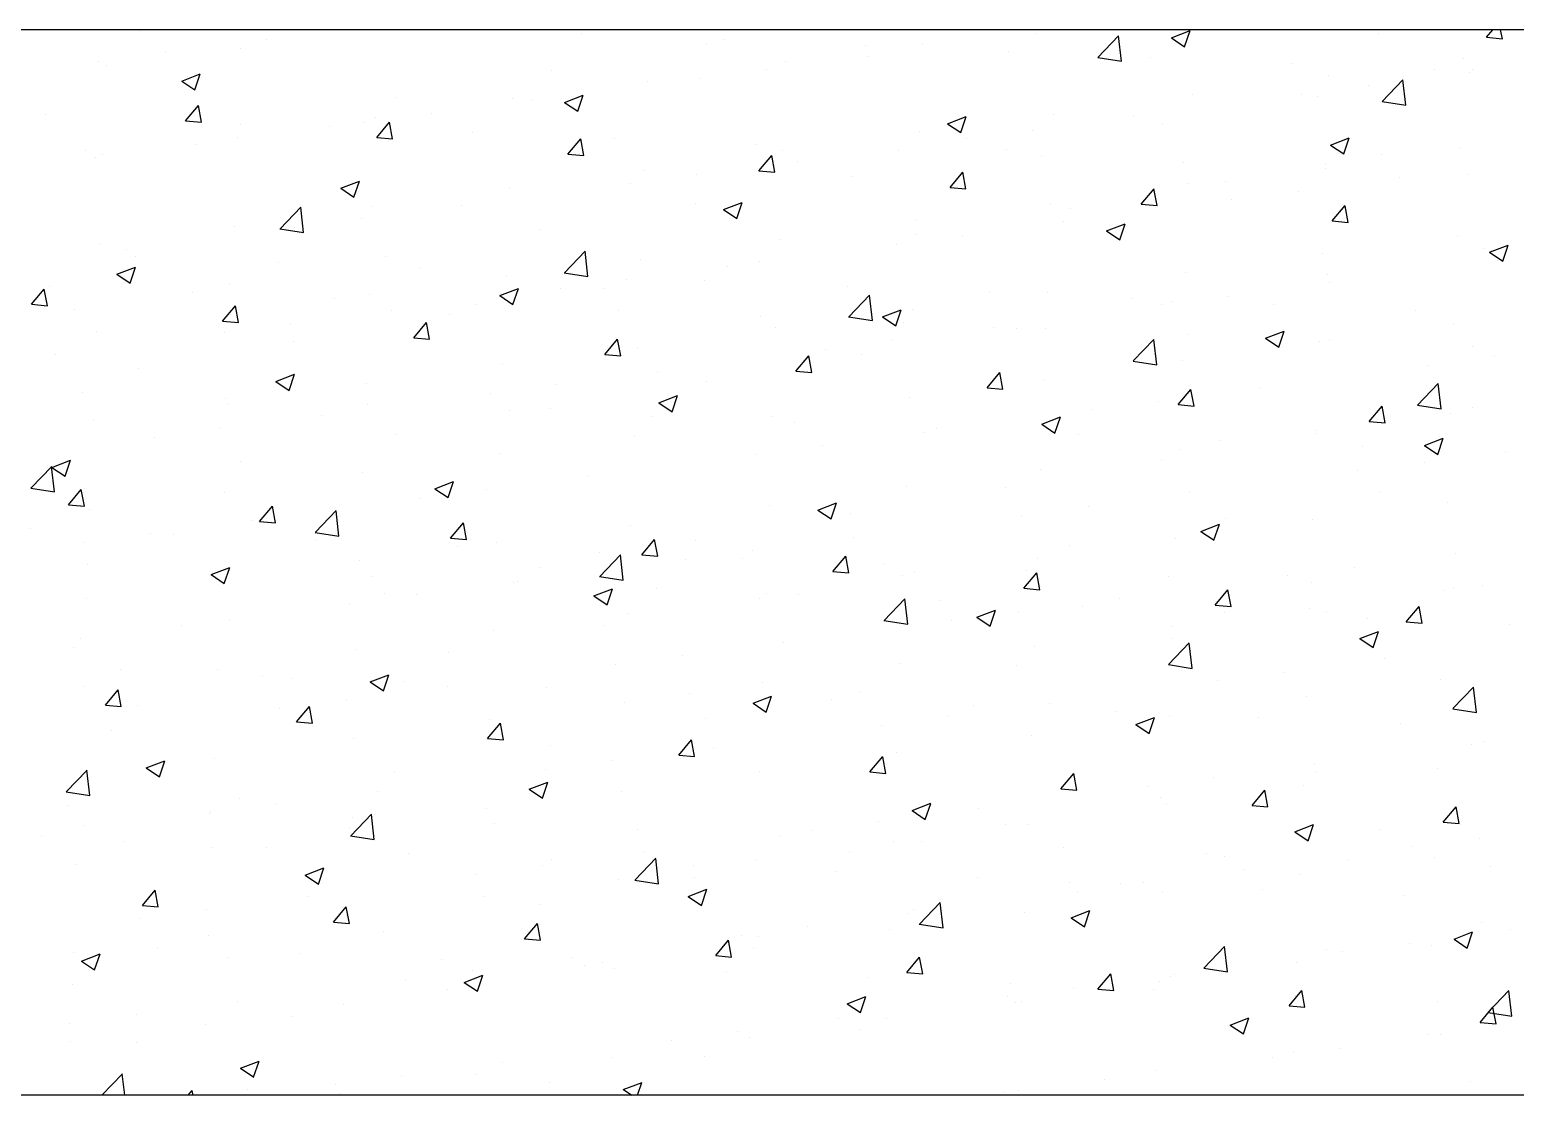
# Model space of a CAD drawing. Header units: millimetres. Extents: x 331487 to 517269, y 198509 to 399936.
# Drawn here: x 426182 to 426739, y 339696 to 340096 of the extents above; entities that cross this region are included whole.
import ezdxf

# ---------------------------------------------------------------- set-up
doc = ezdxf.new("R2010")
doc.units = ezdxf.units.MM
doc.header["$MEASUREMENT"] = 0
doc.layers.add('COLUMN', color=6, linetype='Continuous')

msp = doc.modelspace()

# ---------------------------------------------------------------- linework, layer by layer
at = {"layer": 'COLUMN'}
for p, q in [((448979.83, 340095.96), (420204.35, 340095.96)), ((448984.26, 339695.96), (420604.35, 339695.96))]:
    msp.add_line(p, q, dxfattribs=at)
at = {"layer": 'COLUMN', "color": 2, "linetype": 'Continuous'}
for p, q in [((426222.81, 340095.5), (426222.81, 340095.5)), ((426610.24, 340092.93), (426617.25, 340095.62)), ((426615.22, 340089.57), (426617.24, 340095.61)), ((426728.48, 340093.11), (426730.87, 340095.96)), ((426734.46, 340092.58), (426733.83, 340095.96)), ((426270.54, 340092.32), (426270.54, 340092.32)), ((426388.82, 340094.69), (426388.82, 340094.69)), ((426435.96, 340090.53), (426435.96, 340090.53)), ((426442.2, 340092.44), (426442.2, 340092.44)), ((426495.58, 340090.18), (426495.58, 340090.18)), ((426516.8, 340090.95), (426516.8, 340090.95)), ((426559.51, 340094.38), (426559.51, 340094.38)), ((426582.63, 340085.57), (426590.42, 340093.69)), ((426591.49, 340084.16), (426590.38, 340093.66)), ((426610.24, 340092.93), (426615.22, 340089.57)), ((426688.03, 340094.59), (426688.03, 340094.59)), ((426728.48, 340093.11), (426734.46, 340092.58)), ((426207.63, 340084.04), (426207.63, 340084.04)), ((426232.67, 340087.33), (426232.67, 340087.33)), ((426260.94, 340088.76), (426260.94, 340088.76)), ((426465.45, 340083.91), (426465.45, 340083.91)), ((426496.36, 340086.07), (426496.36, 340086.07)), ((426548.96, 340087.93), (426548.96, 340087.93)), ((426582.6, 340085.54), (426591.49, 340084.16)), ((426602.35, 340085.67), (426602.35, 340085.67)), ((426719.88, 340085.01), (426719.88, 340085.01)), ((426210.43, 340082.36), (426210.43, 340082.36)), ((426238.8, 340076.69), (426245.8, 340079.38)), ((426243.77, 340073.34), (426245.8, 340079.38)), ((426377.64, 340080.52), (426377.64, 340080.52)), ((426458.48, 340081.08), (426458.48, 340081.08)), ((426655.73, 340083.41), (426655.73, 340083.41)), ((426669.37, 340078.61), (426669.37, 340078.61)), ((426709.11, 340081.16), (426709.11, 340081.16)), ((426722.17, 340079.82), (426722.17, 340079.82)), ((426723.42, 340080.92), (426723.42, 340080.92)), ((426238.8, 340076.69), (426243.77, 340073.34)), ((426413.51, 340076.42), (426413.51, 340076.42)), ((426433.45, 340077.79), (426433.45, 340077.79)), ((426684.3, 340074.83), (426684.3, 340074.83)), ((426689.35, 340069.02), (426697.14, 340077.14)), ((426698.21, 340067.61), (426697.11, 340077.11)), ((426240.28, 340061.81), (426245.1, 340067.56)), ((426246.25, 340061.29), (426245.09, 340067.55)), ((426319.32, 340070.51), (426319.32, 340070.51)), ((426363, 340070.01), (426363, 340070.01)), ((426370.29, 340069.47), (426370.29, 340069.47)), ((426382.51, 340068.68), (426389.51, 340071.37)), ((426382.51, 340068.68), (426387.48, 340065.33)), ((426387.48, 340065.33), (426389.51, 340071.37)), ((426618.03, 340071.56), (426618.03, 340071.56)), ((426659.27, 340071.54), (426659.27, 340071.54)), ((426665.1, 340070.91), (426665.1, 340070.91)), ((426689.32, 340068.99), (426698.21, 340067.61)), ((426187.69, 340064.06), (426187.69, 340064.06)), ((426240.28, 340061.81), (426246.25, 340061.29)), ((426241.07, 340061.8), (426241.07, 340061.8)), ((426311.66, 340062.97), (426311.66, 340062.97)), ((426332.42, 340064.49), (426332.42, 340064.49)), ((426526.22, 340060.67), (426533.22, 340063.36)), ((426531.19, 340057.32), (426533.22, 340063.36)), ((426566.09, 340064.07), (426566.09, 340064.07)), ((426596.11, 340063.22), (426596.11, 340063.22)), ((426261, 340060.5), (426261, 340060.5)), ((426294.45, 340059.55), (426294.45, 340059.55)), ((426307.39, 340061.19), (426307.39, 340061.19)), ((426312, 340055.54), (426316.82, 340061.28)), ((426317.98, 340055.01), (426316.82, 340061.28)), ((426347.84, 340057.29), (426347.84, 340057.29)), ((426515.58, 340057.66), (426515.58, 340057.66)), ((426526.22, 340060.67), (426531.2, 340057.32)), ((426558.24, 340058.24), (426558.24, 340058.24)), ((426606.78, 340060.9), (426606.78, 340060.9)), ((426202.68, 340050.49), (426202.68, 340050.49)), ((426244.23, 340052.88), (426244.23, 340052.88)), ((426259.72, 340055.47), (426259.72, 340055.47)), ((426312, 340055.54), (426317.98, 340055.02)), ((426383.73, 340049.26), (426388.55, 340055.01)), ((426389.7, 340048.74), (426388.55, 340055)), ((426401.22, 340055.04), (426401.22, 340055.04)), ((426454.6, 340052.78), (426454.6, 340052.78)), ((426464.24, 340050.62), (426464.24, 340050.62)), ((426507.98, 340050.53), (426507.98, 340050.53)), ((426533.2, 340054.94), (426533.2, 340054.94)), ((426548.46, 340050.89), (426548.46, 340050.89)), ((426669.94, 340052.67), (426676.94, 340055.35)), ((426669.94, 340052.67), (426674.91, 340049.31)), ((426674.91, 340049.31), (426676.93, 340055.35)), ((426718.67, 340051.72), (426718.67, 340051.72)), ((426206.36, 340047.89), (426206.36, 340047.89)), ((426209.21, 340049.07), (426209.21, 340049.07)), ((426383.73, 340049.26), (426389.7, 340048.74)), ((426455.45, 340042.99), (426460.27, 340048.73)), ((426461.43, 340042.46), (426460.27, 340048.73)), ((426470.05, 340046.63), (426470.05, 340046.63)), ((426561.37, 340048.27), (426561.37, 340048.27)), ((426614.75, 340046.02), (426614.75, 340046.02)), ((426668.16, 340045.32), (426668.16, 340045.32)), ((426689.06, 340048.95), (426689.06, 340048.95)), ((426298.49, 340036.43), (426305.49, 340039.12)), ((426303.46, 340033.07), (426305.49, 340039.12)), ((426412.3, 340043.13), (426412.3, 340043.13)), ((426432.18, 340041.64), (426432.18, 340041.64)), ((426455.45, 340042.99), (426461.43, 340042.47)), ((426490.15, 340040.88), (426490.15, 340040.88)), ((426527.18, 340036.71), (426532, 340042.46)), ((426533.15, 340036.19), (426532, 340042.45)), ((426668.13, 340043.76), (426668.13, 340043.76)), ((426695.87, 340040.38), (426695.87, 340040.38)), ((426721.51, 340041.5), (426721.51, 340041.5)), ((426298.49, 340036.43), (426303.46, 340033.07)), ((426361.79, 340036.72), (426361.79, 340036.72)), ((426407.14, 340038.35), (426407.14, 340038.35)), ((426527.18, 340036.71), (426533.16, 340036.19)), ((426598.91, 340030.44), (426603.73, 340036.18)), ((426604.88, 340029.91), (426603.72, 340036.18)), ((426616.81, 340038.27), (426616.81, 340038.27)), ((426630.74, 340038.94), (426630.74, 340038.94)), ((426657.99, 340035.39), (426657.99, 340035.39)), ((426275.71, 340021.27), (426283.5, 340029.38)), ((426284.57, 340019.86), (426283.47, 340029.35)), ((426310.44, 340029.68), (426310.44, 340029.68)), ((426343.99, 340030.03), (426343.99, 340030.03)), ((426431.83, 340030.87), (426431.83, 340030.87)), ((426442.2, 340028.42), (426449.2, 340031.11)), ((426442.2, 340028.42), (426447.17, 340025.07)), ((426447.17, 340025.06), (426449.2, 340031.11)), ((426564.87, 340030.78), (426564.87, 340030.78)), ((426572.43, 340028.93), (426572.43, 340028.93)), ((426598.91, 340030.44), (426604.88, 340029.92)), ((426632.96, 340032.1), (426632.96, 340032.1)), ((426670.63, 340024.16), (426675.45, 340029.91)), ((426676.61, 340023.63), (426675.45, 340029.9)), ((426306.11, 340025.05), (426306.11, 340025.05)), ((426514.36, 340024.38), (426514.36, 340024.38)), ((426569.8, 340023.78), (426569.8, 340023.78)), ((426585.91, 340020.41), (426592.92, 340023.1)), ((426590.88, 340017.06), (426592.91, 340023.1)), ((426670.63, 340024.16), (426676.61, 340023.64)), ((426258.5, 340022.19), (426258.5, 340022.19)), ((426275.68, 340021.23), (426284.57, 340019.85)), ((426281.08, 340021.75), (426281.08, 340021.75)), ((426373.51, 340020.86), (426373.51, 340020.86)), ((426463.02, 340017.33), (426463.02, 340017.33)), ((426514.11, 340018.92), (426514.11, 340018.92)), ((426531.93, 340018.8), (426531.93, 340018.8)), ((426585.91, 340020.41), (426590.89, 340017.06)), ((426717.45, 340018.43), (426717.45, 340018.43)), ((426207.99, 340015.78), (426207.99, 340015.78)), ((426217.92, 340013.43), (426217.92, 340013.43)), ((426382.44, 340004.71), (426390.23, 340012.83)), ((426391.3, 340003.3), (426390.19, 340012.8)), ((426506.9, 340015.5), (426506.9, 340015.5)), ((426666.94, 340012.03), (426666.94, 340012.03)), ((426727.25, 340013.96), (426727.25, 340013.96)), ((426729.63, 340012.4), (426736.63, 340015.09)), ((426729.63, 340012.4), (426734.6, 340009.05)), ((426734.6, 340009.05), (426736.62, 340015.09)), ((426214.47, 340004.18), (426221.47, 340006.86)), ((426219.44, 340000.82), (426221.46, 340006.86)), ((426221.6, 340010.7), (426221.6, 340010.7)), ((426274.98, 340008.45), (426274.98, 340008.45)), ((426315.19, 340010.85), (426315.19, 340010.85)), ((426328.36, 340006.19), (426328.36, 340006.19)), ((426411.08, 340009.84), (426411.08, 340009.84)), ((426443.74, 340007.19), (426443.74, 340007.19)), ((426455.79, 340008.91), (426455.79, 340008.91)), ((426732.71, 340009.25), (426732.71, 340009.25)), ((426214.47, 340004.18), (426219.44, 340000.82)), ((426256.87, 340000.84), (426256.87, 340000.84)), ((426360.57, 340003.43), (426360.57, 340003.43)), ((426381.75, 340003.94), (426381.75, 340003.94)), ((426382.41, 340004.68), (426391.3, 340003.3)), ((426405.87, 340002.2), (426405.87, 340002.2)), ((426435.13, 340001.68), (426435.13, 340001.68)), ((426615.6, 340004.99), (426615.6, 340004.99)), ((426668.94, 340003.95), (426668.94, 340003.95)), ((426669.56, 340000.94), (426669.56, 340000.94)), ((426182.42, 339992.87), (426187.25, 339998.62)), ((426188.4, 339992.34), (426187.24, 339998.61)), ((426189.3, 339999.53), (426189.3, 339999.53)), ((426242.68, 339997.27), (426242.68, 339997.27)), ((426296.07, 339995.02), (426296.07, 339995.02)), ((426309.23, 339996.39), (426309.23, 339996.39)), ((426358.18, 339996.17), (426365.18, 339998.86)), ((426358.18, 339996.17), (426363.15, 339992.81)), ((426363.15, 339992.81), (426365.18, 339998.85)), ((426380.83, 339998.9), (426380.83, 339998.9)), ((426397.47, 339998.9), (426397.47, 339998.9)), ((426488.51, 339999.43), (426488.51, 339999.43)), ((426489.16, 339988.16), (426496.95, 339996.28)), ((426498.02, 339986.75), (426496.92, 339996.25)), ((426541.89, 339997.17), (426541.89, 339997.17)), ((426563.66, 339997.49), (426563.66, 339997.49)), ((426595.27, 339994.92), (426595.27, 339994.92)), ((426631.69, 339995.95), (426631.69, 339995.95)), ((426182.42, 339992.87), (426188.4, 339992.35)), ((426198.55, 339990.82), (426198.55, 339990.82)), ((426254.15, 339986.6), (426258.97, 339992.34)), ((426260.13, 339986.07), (426258.97, 339992.34)), ((426317.68, 339990.59), (426317.68, 339990.59)), ((426349.45, 339992.76), (426349.45, 339992.76)), ((426402.83, 339990.51), (426402.83, 339990.51)), ((426501.89, 339988.16), (426508.89, 339990.85)), ((426506.86, 339984.8), (426508.89, 339990.85)), ((426513.15, 339991.09), (426513.15, 339991.09)), ((426606.65, 339992.66), (426606.65, 339992.66)), ((426610.62, 339993.94), (426610.62, 339993.94)), ((426648.66, 339992.66), (426648.66, 339992.66)), ((426702.04, 339990.41), (426702.04, 339990.41)), ((426254.15, 339986.6), (426260.13, 339986.07)), ((426257.29, 339988.9), (426257.29, 339988.9)), ((426279.81, 339985.6), (426279.81, 339985.6)), ((426325.88, 339980.32), (426330.7, 339986.07)), ((426331.85, 339979.79), (426330.7, 339986.06)), ((426339.15, 339988.89), (426339.15, 339988.89)), ((426456.21, 339988.25), (426456.21, 339988.25)), ((426461.8, 339984.04), (426461.8, 339984.04)), ((426489.13, 339988.13), (426498.02, 339986.75)), ((426501.89, 339988.16), (426506.87, 339984.8)), ((426509.6, 339985.99), (426509.6, 339985.99)), ((426543.5, 339984.34), (426543.5, 339984.34)), ((426552.3, 339983.92), (426552.3, 339983.92)), ((426562.98, 339983.74), (426562.98, 339983.74)), ((426716.24, 339985.14), (426716.24, 339985.14)), ((426206.78, 339982.49), (426206.78, 339982.49)), ((426254.77, 339982.31), (426254.77, 339982.31)), ((426280.83, 339978.88), (426280.83, 339978.88)), ((426325.88, 339980.32), (426331.85, 339979.8)), ((426397.6, 339974.05), (426402.42, 339979.79)), ((426403.58, 339973.52), (426402.42, 339979.78)), ((426505.62, 339979.36), (426505.62, 339979.36)), ((426595.88, 339971.61), (426603.67, 339979.73)), ((426604.75, 339970.2), (426603.64, 339979.7)), ((426616.36, 339981.48), (426616.36, 339981.48)), ((426645.6, 339980.15), (426652.61, 339982.84)), ((426645.6, 339980.15), (426650.58, 339976.8)), ((426650.57, 339976.79), (426652.6, 339982.84)), ((426665.73, 339978.74), (426665.73, 339978.74)), ((426669.74, 339979.23), (426669.74, 339979.23)), ((426191.62, 339973.99), (426191.62, 339973.99)), ((426397.6, 339974.05), (426403.58, 339973.52)), ((426409.87, 339976.55), (426409.87, 339976.55)), ((426469.33, 339967.77), (426474.15, 339973.52)), ((426475.3, 339967.24), (426474.15, 339973.51)), ((426480.59, 339976.06), (426480.59, 339976.06)), ((426493.98, 339973.91), (426493.98, 339973.91)), ((426723.12, 339976.97), (426723.12, 339976.97)), ((426731.44, 339973.11), (426731.44, 339973.11)), ((426222.51, 339968.87), (426222.51, 339968.87)), ((426274.16, 339963.91), (426281.16, 339966.6)), ((426279.13, 339960.56), (426281.15, 339966.6)), ((426359.36, 339970.15), (426359.36, 339970.15)), ((426417.44, 339967.75), (426417.44, 339967.75)), ((426469.33, 339967.77), (426475.31, 339967.25)), ((426541.05, 339961.49), (426545.88, 339967.24)), ((426547.03, 339960.97), (426545.87, 339967.23)), ((426595.85, 339971.58), (426604.75, 339970.2)), ((426614.38, 339971.7), (426614.38, 339971.7)), ((426706.41, 339969.81), (426706.41, 339969.81)), ((426274.16, 339963.91), (426279.13, 339960.56)), ((426308.01, 339963.1), (426308.01, 339963.1)), ((426379.56, 339962.76), (426379.56, 339962.76)), ((426435.66, 339963.9), (426435.66, 339963.9)), ((426541.05, 339961.49), (426547.03, 339960.97)), ((426562.44, 339964.2), (426562.44, 339964.2)), ((426643.25, 339961.5), (426643.25, 339961.5)), ((426702.61, 339955.06), (426710.4, 339963.18)), ((426711.47, 339953.65), (426710.37, 339963.14)), ((426201.7, 339959.87), (426201.7, 339959.87)), ((426255.09, 339957.62), (426255.09, 339957.62)), ((426256.07, 339955.61), (426256.07, 339955.61)), ((426354.53, 339959.46), (426354.53, 339959.46)), ((426417.87, 339955.91), (426424.87, 339958.59)), ((426417.87, 339955.91), (426422.84, 339952.55)), ((426422.84, 339952.55), (426424.87, 339958.59)), ((426511.93, 339957.8), (426511.93, 339957.8)), ((426605.38, 339956.51), (426605.38, 339956.51)), ((426612.78, 339955.22), (426617.6, 339960.96)), ((426618.76, 339954.69), (426617.6, 339960.96)), ((426291.37, 339951.15), (426291.37, 339951.15)), ((426308.47, 339955.36), (426308.47, 339955.36)), ((426361.85, 339953.11), (426361.85, 339953.11)), ((426377.34, 339953.89), (426377.34, 339953.89)), ((426415.23, 339950.85), (426415.23, 339950.85)), ((426460.59, 339950.76), (426460.59, 339950.76)), ((426561.58, 339947.9), (426568.58, 339950.59)), ((426566.55, 339944.54), (426568.58, 339950.58)), ((426580.35, 339953.22), (426580.35, 339953.22)), ((426612.78, 339955.22), (426618.76, 339954.7)), ((426684.51, 339948.94), (426689.33, 339954.69)), ((426690.48, 339948.42), (426689.33, 339954.68)), ((426702.58, 339955.03), (426711.47, 339953.65)), ((426715.02, 339951.85), (426715.02, 339951.85)), ((426723.13, 339954.29), (426723.13, 339954.29)), ((426205.56, 339949.2), (426205.56, 339949.2)), ((426253.5, 339946.16), (426253.5, 339946.16)), ((426468.62, 339948.6), (426468.62, 339948.6)), ((426517.19, 339944.9), (426517.19, 339944.9)), ((426522, 339946.34), (426522, 339946.34)), ((426561.58, 339947.9), (426566.56, 339944.54)), ((426664.51, 339945.45), (426664.51, 339945.45)), ((426684.51, 339948.94), (426690.48, 339948.42)), ((426228.47, 339942.87), (426228.47, 339942.87)), ((426319.02, 339943.88), (426319.02, 339943.88)), ((426408.65, 339943.26), (426408.65, 339943.26)), ((426479.32, 339939.91), (426479.32, 339939.91)), ((426575.38, 339944.09), (426575.38, 339944.09)), ((426628.76, 339941.83), (426628.76, 339941.83)), ((426664.81, 339944.28), (426664.81, 339944.28)), ((426682.14, 339939.57), (426682.14, 339939.57)), ((426705.29, 339939.89), (426712.3, 339942.58)), ((426705.29, 339939.89), (426710.27, 339936.53)), ((426710.27, 339936.53), (426712.29, 339942.58)), ((426190.13, 339931.66), (426197.14, 339934.35)), ((426195.1, 339928.31), (426197.13, 339934.35)), ((426260.71, 339933.87), (426260.71, 339933.87)), ((426358.14, 339936.86), (426358.14, 339936.86)), ((426454.28, 339936.62), (426454.28, 339936.62)), ((426606.49, 339934.27), (426606.49, 339934.27)), ((426613.17, 339938.41), (426613.17, 339938.41)), ((426705.13, 339933.67), (426705.13, 339933.67)), ((426735.53, 339937.32), (426735.53, 339937.32)), ((426182.25, 339923.86), (426190.04, 339931.97)), ((426191.11, 339922.44), (426190, 339931.94)), ((426190.13, 339931.66), (426195.11, 339928.31)), ((426306.8, 339929.81), (426306.8, 339929.81)), ((426391.13, 339928.3), (426391.13, 339928.3)), ((426561.23, 339930.91), (426561.23, 339930.91)), ((426680.1, 339930.37), (426680.1, 339930.37)), ((426182.21, 339923.82), (426191.11, 339922.44)), ((426196.3, 339917.65), (426201.12, 339923.4)), ((426202.27, 339917.12), (426201.12, 339923.39)), ((426202.39, 339923.86), (426202.39, 339923.86)), ((426254.86, 339922.32), (426254.86, 339922.32)), ((426333.85, 339923.65), (426340.85, 339926.34)), ((426333.85, 339923.65), (426338.82, 339920.3)), ((426338.82, 339920.3), (426340.85, 339926.34)), ((426353.25, 339923.32), (426353.25, 339923.32)), ((426510.72, 339924.51), (426510.72, 339924.51)), ((426548.17, 339924.26), (426548.17, 339924.26)), ((426616.95, 339922.06), (426616.95, 339922.06)), ((426688.77, 339922.32), (426688.77, 339922.32)), ((426196.3, 339917.65), (426202.28, 339917.13)), ((426268.03, 339911.38), (426272.85, 339917.12)), ((426274, 339910.85), (426272.84, 339917.12)), ((426328.22, 339920.02), (426328.22, 339920.02)), ((426459.37, 339917.47), (426459.37, 339917.47)), ((426477.56, 339915.64), (426484.56, 339918.33)), ((426482.53, 339912.29), (426484.56, 339918.33)), ((426579.07, 339917.07), (426579.07, 339917.07)), ((426713.8, 339918.56), (426713.8, 339918.56)), ((426204.35, 339915.92), (426204.35, 339915.92)), ((426265.07, 339911.71), (426265.07, 339911.71)), ((426268.03, 339911.38), (426274, 339910.85)), ((426288.97, 339907.3), (426296.76, 339915.42)), ((426297.83, 339905.89), (426296.73, 339915.39)), ((426339.75, 339905.1), (426344.57, 339910.85)), ((426477.56, 339915.64), (426482.53, 339912.29)), ((426489.85, 339914.25), (426489.85, 339914.25)), ((426554.04, 339913.77), (426554.04, 339913.77)), ((426630.45, 339912.31), (426630.45, 339912.31)), ((426663.29, 339912.16), (426663.29, 339912.16)), ((426182.23, 339908.77), (426182.23, 339908.77)), ((426227.19, 339906.72), (426227.19, 339906.72)), ((426235.61, 339906.52), (426235.61, 339906.52)), ((426288.94, 339907.27), (426297.83, 339905.89)), ((426345.73, 339904.57), (426344.57, 339910.84)), ((426407.43, 339909.97), (426407.43, 339909.97)), ((426490.88, 339905.46), (426490.88, 339905.46)), ((426621.27, 339907.64), (426628.27, 339910.32)), ((426621.27, 339907.64), (426626.25, 339904.28)), ((426626.24, 339904.28), (426628.27, 339910.32)), ((426202.16, 339903.43), (426202.16, 339903.43)), ((426289, 339904.26), (426289, 339904.26)), ((426339.75, 339905.1), (426345.73, 339904.58)), ((426342.38, 339902.01), (426342.38, 339902.01)), ((426356.92, 339903.57), (426356.92, 339903.57)), ((426395.76, 339899.75), (426395.76, 339899.75)), ((426411.48, 339898.83), (426416.3, 339904.57)), ((426417.45, 339898.3), (426416.3, 339904.57)), ((426431.53, 339904.24), (426431.53, 339904.24)), ((426453.01, 339900.47), (426453.01, 339900.47)), ((426572.13, 339902.3), (426572.13, 339902.3)), ((426611.95, 339905.12), (426611.95, 339905.12)), ((426203.32, 339895.34), (426203.32, 339895.34)), ((426305.58, 339896.53), (426305.58, 339896.53)), ((426373.21, 339894.23), (426373.21, 339894.23)), ((426395.69, 339890.75), (426403.48, 339898.87)), ((426404.56, 339889.34), (426403.45, 339898.84)), ((426411.48, 339898.83), (426417.46, 339898.3)), ((426427.98, 339897.18), (426427.98, 339897.18)), ((426449.14, 339897.5), (426449.14, 339897.5)), ((426483.2, 339892.55), (426488.02, 339898.3)), ((426489.18, 339892.02), (426488.02, 339898.29)), ((426502.52, 339895.24), (426502.52, 339895.24)), ((426560.01, 339897.62), (426560.01, 339897.62)), ((426678.83, 339894.22), (426678.83, 339894.22)), ((426716.7, 339899.21), (426716.7, 339899.21)), ((426249.82, 339891.4), (426256.83, 339894.09)), ((426249.82, 339891.4), (426254.8, 339888.04)), ((426253.64, 339889.03), (426253.64, 339889.03)), ((426254.8, 339888.04), (426256.82, 339894.09)), ((426256.7, 339893.09), (426256.7, 339893.09)), ((426310.08, 339890.83), (426310.08, 339890.83)), ((426363.46, 339888.58), (426363.46, 339888.58)), ((426364.82, 339888.86), (426364.82, 339888.86)), ((426395.66, 339890.72), (426404.56, 339889.34)), ((426483.2, 339892.55), (426489.18, 339892.03)), ((426509.5, 339891.22), (426509.5, 339891.22)), ((426513.81, 339892.29), (426513.81, 339892.29)), ((426554.93, 339886.28), (426559.75, 339892.02)), ((426555.91, 339892.99), (426555.91, 339892.99)), ((426560.9, 339885.75), (426559.75, 339892.02)), ((426609.29, 339890.73), (426609.29, 339890.73)), ((426653.79, 339890.93), (426653.79, 339890.93)), ((426314.89, 339884.22), (426314.89, 339884.22)), ((426326.95, 339883.88), (426326.95, 339883.88)), ((426393.54, 339883.39), (426400.54, 339886.08)), ((426393.54, 339883.39), (426398.51, 339880.04)), ((426398.51, 339880.03), (426400.54, 339886.08)), ((426416.84, 339886.32), (426416.84, 339886.32)), ((426458.16, 339884.18), (426458.16, 339884.18)), ((426470.23, 339884.06), (426470.23, 339884.06)), ((426554.93, 339886.28), (426560.91, 339885.75)), ((426626.66, 339880), (426631.48, 339885.75)), ((426632.63, 339879.47), (426631.47, 339885.74)), ((426662.67, 339888.47), (426662.67, 339888.47)), ((426712.59, 339885.27), (426712.59, 339885.27)), ((426716.05, 339886.22), (426716.05, 339886.22)), ((426726.96, 339887.33), (426726.96, 339887.33)), ((426203.13, 339882.63), (426203.13, 339882.63)), ((426301.91, 339880.58), (426301.91, 339880.58)), ((426455.49, 339882.28), (426455.49, 339882.28)), ((426502.42, 339874.2), (426510.21, 339882.32)), ((426511.28, 339872.79), (426510.18, 339882.28)), ((426523.61, 339881.81), (426523.61, 339881.81)), ((426537.25, 339875.38), (426544.25, 339878.07)), ((426542.22, 339872.03), (426544.25, 339878.07)), ((426552.77, 339877.63), (426552.77, 339877.63)), ((426576.99, 339879.55), (426576.99, 339879.55)), ((426590.64, 339882.61), (426590.64, 339882.61)), ((426626.66, 339880), (426632.63, 339879.48)), ((426662.08, 339878.87), (426662.08, 339878.87)), ((426698.38, 339873.72), (426703.2, 339879.47)), ((426704.36, 339873.2), (426703.2, 339879.46)), ((426238.76, 339872.27), (426238.76, 339872.27)), ((426256.58, 339874.21), (426256.58, 339874.21)), ((426397.18, 339872.27), (426397.18, 339872.27)), ((426406.22, 339876.68), (426406.22, 339876.68)), ((426502.39, 339874.17), (426511.28, 339872.79)), ((426527.73, 339874.33), (426527.73, 339874.33)), ((426537.25, 339875.38), (426542.22, 339872.03)), ((426610.73, 339871.83), (426610.73, 339871.83)), ((426630.37, 339877.3), (426630.37, 339877.3)), ((426668.64, 339877.32), (426668.64, 339877.32)), ((426683.76, 339875.04), (426683.76, 339875.04)), ((426698.38, 339873.72), (426704.36, 339873.2)), ((426737.14, 339872.79), (426737.14, 339872.79)), ((426200.89, 339867.28), (426200.89, 339867.28)), ((426355.71, 339870.28), (426355.71, 339870.28)), ((426610.32, 339867.31), (426610.32, 339867.31)), ((426680.96, 339867.37), (426687.96, 339870.06)), ((426680.96, 339867.37), (426685.94, 339864.02)), ((426685.93, 339864.02), (426687.96, 339870.06)), ((426198.26, 339864.2), (426198.26, 339864.2)), ((426304.36, 339863.24), (426304.36, 339863.24)), ((426338.86, 339862.26), (426338.86, 339862.26)), ((426426.7, 339861.03), (426426.7, 339861.03)), ((426464.58, 339866.02), (426464.58, 339866.02)), ((426558.79, 339864.33), (426558.79, 339864.33)), ((426609.14, 339857.65), (426616.93, 339865.76)), ((426618, 339856.24), (426616.9, 339865.73)), ((426215.72, 339855.69), (426215.72, 339855.69)), ((426252.42, 339855.74), (426252.42, 339855.74)), ((426401.67, 339857.74), (426401.67, 339857.74)), ((426508.28, 339857.93), (426508.28, 339857.93)), ((426552, 339857.3), (426552, 339857.3)), ((426609.11, 339857.61), (426618, 339856.23)), ((426690.39, 339859.77), (426690.39, 339859.77)), ((426269.1, 339853.43), (426269.1, 339853.43)), ((426280.54, 339852.25), (426280.54, 339852.25)), ((426309.51, 339851.14), (426316.52, 339853.83)), ((426309.52, 339851.14), (426314.49, 339847.78)), ((426314.49, 339847.78), (426316.51, 339853.82)), ((426322.48, 339851.18), (426322.48, 339851.18)), ((426456.94, 339850.89), (426456.94, 339850.89)), ((426627.49, 339851.49), (426627.49, 339851.49)), ((426652.52, 339854.78), (426652.52, 339854.78)), ((426711.37, 339851.98), (426711.37, 339851.98)), ((426201.91, 339849.34), (426201.91, 339849.34)), ((426210.17, 339842.43), (426215, 339848.18)), ((426216.15, 339841.9), (426214.99, 339848.17)), ((426300.64, 339844.44), (426300.64, 339844.44)), ((426338.51, 339849.42), (426338.51, 339849.42)), ((426375.86, 339848.92), (426375.86, 339848.92)), ((426429.25, 339846.67), (426429.25, 339846.67)), ((426453.23, 339843.13), (426460.23, 339845.82)), ((426458.2, 339839.77), (426460.23, 339845.82)), ((426482.63, 339844.41), (426482.63, 339844.41)), ((426493.68, 339847.29), (426493.68, 339847.29)), ((426660.86, 339845.58), (426660.86, 339845.58)), ((426715.87, 339841.1), (426723.66, 339849.21)), ((426724.73, 339839.68), (426723.62, 339849.18)), ((426210.17, 339842.43), (426216.15, 339841.91)), ((426222.22, 339842.24), (426222.22, 339842.24)), ((426275.61, 339841.14), (426275.61, 339841.14)), ((426281.9, 339836.16), (426286.72, 339841.9)), ((426287.88, 339835.63), (426286.72, 339841.9)), ((426405, 339843.39), (426405, 339843.39)), ((426453.23, 339843.13), (426458.2, 339839.77)), ((426536.01, 339842.16), (426536.01, 339842.16)), ((426564.33, 339843.17), (426564.33, 339843.17)), ((426589.39, 339839.9), (426589.39, 339839.9)), ((426609.52, 339838.54), (426609.52, 339838.54)), ((426715.84, 339841.06), (426724.73, 339839.68)), ((426212.45, 339832.83), (426212.45, 339832.83)), ((426281.9, 339836.16), (426287.88, 339835.63)), ((426353.63, 339829.88), (426358.45, 339835.63)), ((426354.49, 339836.99), (426354.49, 339836.99)), ((426359.6, 339829.35), (426358.45, 339835.62)), ((426435.37, 339837.27), (426435.37, 339837.27)), ((426501.42, 339834.89), (426501.42, 339834.89)), ((426526.46, 339838.19), (426526.46, 339838.19)), ((426596.94, 339835.12), (426603.94, 339837.81)), ((426596.94, 339835.12), (426601.92, 339831.77)), ((426601.91, 339831.76), (426603.94, 339837.81)), ((426642.78, 339837.64), (426642.78, 339837.64)), ((426696.16, 339835.39), (426696.16, 339835.39)), ((426303.15, 339829.95), (426303.15, 339829.95)), ((426353.63, 339829.88), (426359.6, 339829.36)), ((426377.05, 339827.26), (426377.05, 339827.26)), ((426425.35, 339823.61), (426430.17, 339829.35)), ((426431.33, 339823.08), (426430.17, 339829.35)), ((426557.58, 339831.04), (426557.58, 339831.04)), ((426722.83, 339827.66), (426722.83, 339827.66)), ((426727.24, 339828.64), (426727.24, 339828.64)), ((426251.21, 339822.45), (426251.21, 339822.45)), ((426425.35, 339823.61), (426431.33, 339823.08)), ((426438.27, 339826.58), (426438.27, 339826.58)), ((426497.08, 339817.33), (426501.9, 339823.08)), ((426503.05, 339816.8), (426501.9, 339823.07)), ((426507.07, 339824.64), (426507.07, 339824.64)), ((426195.5, 339809.89), (426203.29, 339818.01)), ((426204.37, 339808.48), (426203.26, 339817.98)), ((426225.49, 339818.88), (426232.49, 339821.57)), ((426225.49, 339818.88), (426230.47, 339815.53)), ((426230.46, 339815.53), (426232.49, 339821.57)), ((426318.73, 339817.25), (426318.73, 339817.25)), ((426375.36, 339818.3), (426375.36, 339818.3)), ((426400.4, 339821.59), (426400.4, 339821.59)), ((426455.72, 339817.6), (426455.72, 339817.6)), ((426497.08, 339817.33), (426503.06, 339816.81)), ((426568.8, 339811.06), (426573.63, 339816.8)), ((426574.78, 339810.53), (426573.62, 339816.8)), ((426664.09, 339820.33), (426664.09, 339820.33)), ((426664.51, 339817.65), (426664.51, 339817.65)), ((426710.16, 339818.69), (426710.16, 339818.69)), ((426200.7, 339816.05), (426200.7, 339816.05)), ((426369.21, 339810.88), (426376.21, 339813.56)), ((426369.21, 339810.88), (426374.18, 339807.52)), ((426374.18, 339807.52), (426376.2, 339813.56)), ((426568.81, 339811.06), (426574.78, 339810.53)), ((426601.18, 339812.05), (426601.18, 339812.05)), ((426626.21, 339815.34), (426626.21, 339815.34)), ((426640.53, 339804.78), (426645.35, 339810.53)), ((426646.51, 339804.25), (426645.35, 339810.52)), ((426659.65, 339812.29), (426659.65, 339812.29)), ((426195.47, 339809.86), (426204.37, 339808.48)), ((426260.41, 339807.24), (426260.41, 339807.24)), ((426274.33, 339804.99), (426274.33, 339804.99)), ((426312.21, 339809.98), (426312.21, 339809.98)), ((426403.79, 339810.1), (426403.79, 339810.1)), ((426512.92, 339802.87), (426519.92, 339805.56)), ((426517.89, 339799.51), (426519.92, 339805.55)), ((426606.19, 339807.64), (426606.19, 339807.64)), ((426608.3, 339805.25), (426608.3, 339805.25)), ((426196.24, 339804.59), (426196.24, 339804.59)), ((426249.3, 339801.7), (426249.3, 339801.7)), ((426249.63, 339802.33), (426249.63, 339802.33)), ((426302.23, 339793.34), (426310.02, 339801.46)), ((426303.01, 339800.08), (426303.01, 339800.08)), ((426311.09, 339791.93), (426309.99, 339801.42)), ((426353.28, 339803.7), (426353.28, 339803.7)), ((426512.92, 339802.87), (426517.89, 339799.51)), ((426538.02, 339803.73), (426538.02, 339803.73)), ((426640.53, 339804.78), (426646.51, 339804.26)), ((426712.26, 339798.51), (426717.08, 339804.25)), ((426718.23, 339797.98), (426717.08, 339804.25)), ((426202.09, 339797.23), (426202.09, 339797.23)), ((426301.93, 339796.66), (426301.93, 339796.66)), ((426356.39, 339797.82), (426356.39, 339797.82)), ((426409.77, 339795.57), (426409.77, 339795.57)), ((426475.12, 339795.45), (426475.12, 339795.45)), ((426500.15, 339798.75), (426500.15, 339798.75)), ((426547.87, 339797.63), (426547.87, 339797.63)), ((426556.36, 339797.75), (426556.36, 339797.75)), ((426656.63, 339794.86), (426663.63, 339797.55)), ((426656.63, 339794.86), (426661.61, 339791.5)), ((426661.6, 339791.5), (426663.63, 339797.55)), ((426688.47, 339795.69), (426688.47, 339795.69)), ((426712.26, 339798.51), (426718.23, 339797.98)), ((426186.14, 339793.38), (426186.14, 339793.38)), ((426217.33, 339791.16), (426217.33, 339791.16)), ((426249.99, 339789.16), (426249.99, 339789.16)), ((426270.71, 339788.9), (426270.71, 339788.9)), ((426302.2, 339793.31), (426311.09, 339791.93)), ((426463.16, 339793.31), (426463.16, 339793.31)), ((426505.85, 339791.35), (426505.85, 339791.35)), ((426516.54, 339791.06), (426516.54, 339791.06)), ((426569.92, 339788.8), (426569.92, 339788.8)), ((426700.93, 339789.2), (426700.93, 339789.2)), ((426725.97, 339792.5), (426725.97, 339792.5)), ((426199.48, 339782.76), (426199.48, 339782.76)), ((426324.09, 339786.64), (426324.09, 339786.64)), ((426377.48, 339784.39), (426377.48, 339784.39)), ((426408.95, 339776.79), (426416.74, 339784.91)), ((426411.96, 339787.14), (426411.96, 339787.14)), ((426417.81, 339775.38), (426416.71, 339784.87)), ((426454.51, 339784.31), (426454.51, 339784.31)), ((426489.56, 339787.62), (426489.56, 339787.62)), ((426623.3, 339786.54), (426623.3, 339786.54)), ((426630.15, 339785.68), (426630.15, 339785.68)), ((426676.68, 339784.29), (426676.68, 339784.29)), ((426708.94, 339785.4), (426708.94, 339785.4)), ((426285.18, 339778.62), (426292.19, 339781.31)), ((426285.18, 339778.62), (426290.16, 339775.27)), ((426290.15, 339775.27), (426292.18, 339781.31)), ((426349.06, 339778.85), (426349.06, 339778.85)), ((426374.09, 339782.15), (426374.09, 339782.15)), ((426430.86, 339782.13), (426430.86, 339782.13)), ((426431.24, 339777.61), (426431.24, 339777.61)), ((426484.24, 339779.88), (426484.24, 339779.88)), ((426537.62, 339777.62), (426537.62, 339777.62)), ((426637.78, 339780.89), (426637.78, 339780.89)), ((426658.43, 339779), (426658.43, 339779)), ((426730.07, 339782.03), (426730.07, 339782.03)), ((426224.05, 339767.21), (426228.87, 339772.96)), ((426230.03, 339766.68), (426228.87, 339772.95)), ((426402.57, 339776.81), (426402.57, 339776.81)), ((426408.92, 339776.75), (426417.81, 339775.37)), ((426428.9, 339770.61), (426435.9, 339773.3)), ((426433.87, 339767.26), (426435.9, 339773.3)), ((426571.84, 339775.67), (426571.84, 339775.67)), ((426574.87, 339772.61), (426574.87, 339772.61)), ((426591, 339775.37), (426591, 339775.37)), ((426599.91, 339775.9), (426599.91, 339775.9)), ((426607.09, 339771.96), (426607.09, 339771.96)), ((426644.39, 339773.11), (426644.39, 339773.11)), ((426224.05, 339767.21), (426230.03, 339766.69)), ((426285.9, 339770.54), (426285.9, 339770.54)), ((426295.78, 339760.94), (426300.6, 339766.68)), ((426301.75, 339760.41), (426300.59, 339766.68)), ((426352.06, 339770.41), (426352.06, 339770.41)), ((426372.92, 339767.6), (426372.92, 339767.6)), ((426428.9, 339770.61), (426433.87, 339767.26)), ((426515.68, 339760.24), (426523.47, 339768.35)), ((426524.54, 339758.82), (426523.43, 339768.32)), ((426697.77, 339770.86), (426697.77, 339770.86)), ((426222.99, 339762.26), (426222.99, 339762.26)), ((426248.03, 339765.55), (426248.03, 339765.55)), ((426295.78, 339760.94), (426301.75, 339760.41)), ((426300.72, 339763.37), (426300.72, 339763.37)), ((426367.5, 339754.66), (426372.32, 339760.41)), ((426373.48, 339754.13), (426372.32, 339760.4)), ((426511.72, 339764.29), (426511.72, 339764.29)), ((426513.52, 339765.66), (426513.52, 339765.66)), ((426555.15, 339764.46), (426555.15, 339764.46)), ((426572.61, 339762.61), (426579.61, 339765.29)), ((426572.61, 339762.61), (426577.58, 339759.25)), ((426577.58, 339759.25), (426579.61, 339765.29)), ((426726.66, 339760.7), (426726.66, 339760.7)), ((426248.78, 339755.87), (426248.78, 339755.87)), ((426314.6, 339757.59), (426314.6, 339757.59)), ((426448.81, 339756.01), (426448.81, 339756.01)), ((426455.2, 339755.65), (426455.2, 339755.65)), ((426473.84, 339759.3), (426473.84, 339759.3)), ((426504.64, 339758.06), (426504.64, 339758.06)), ((426515.65, 339760.2), (426524.54, 339758.82)), ((426716.32, 339754.6), (426723.32, 339757.28)), ((426721.29, 339751.24), (426723.32, 339757.28)), ((426737.54, 339758.04), (426737.54, 339758.04)), ((426198.27, 339749.47), (426198.27, 339749.47)), ((426229.73, 339751.5), (426229.73, 339751.5)), ((426283.11, 339749.25), (426283.11, 339749.25)), ((426367.5, 339754.66), (426373.48, 339754.14)), ((426439.23, 339748.39), (426444.05, 339754.13)), ((426445.2, 339747.86), (426444.05, 339754.13)), ((426453.29, 339751.02), (426453.29, 339751.02)), ((426622.4, 339743.68), (426630.19, 339751.8)), ((426631.26, 339742.27), (426630.16, 339751.77)), ((426668.35, 339750.69), (426668.35, 339750.69)), ((426674.63, 339749.76), (426674.63, 339749.76)), ((426699.66, 339753.06), (426699.66, 339753.06)), ((426707.72, 339752.11), (426707.72, 339752.11)), ((426716.32, 339754.6), (426721.3, 339751.24)), ((426201.16, 339746.37), (426208.16, 339749.06)), ((426201.16, 339746.37), (426206.14, 339743.01)), ((426206.13, 339743.01), (426208.16, 339749.06)), ((426256.28, 339747.58), (426256.28, 339747.58)), ((426336.5, 339746.99), (426336.5, 339746.99)), ((426385.66, 339747.69), (426385.66, 339747.69)), ((426389.88, 339744.74), (426389.88, 339744.74)), ((426396.88, 339745.64), (426396.88, 339745.64)), ((426439.23, 339748.39), (426445.21, 339747.86)), ((426510.95, 339742.11), (426515.77, 339747.86)), ((426516.93, 339741.58), (426515.77, 339747.85)), ((426622.37, 339743.65), (426631.26, 339742.27)), ((426657.21, 339745.71), (426657.21, 339745.71)), ((426322.75, 339739.41), (426322.75, 339739.41)), ((426344.87, 339738.36), (426351.88, 339741.05)), ((426344.87, 339738.36), (426349.85, 339735.01)), ((426347.78, 339742.71), (426347.78, 339742.71)), ((426349.85, 339735), (426351.87, 339741.05)), ((426401.35, 339743.52), (426401.35, 339743.52)), ((426443.26, 339742.48), (426443.26, 339742.48)), ((426496.64, 339740.22), (426496.64, 339740.22)), ((426510.95, 339742.11), (426516.93, 339741.59)), ((426582.68, 339735.84), (426587.5, 339741.58)), ((426588.66, 339735.31), (426587.5, 339741.58)), ((426605.87, 339738.67), (426605.87, 339738.67)), ((426610.03, 339740.68), (426610.03, 339740.68)), ((426611.47, 339741.45), (426611.47, 339741.45)), ((426197.96, 339737.57), (426197.96, 339737.57)), ((426338.56, 339735.63), (426338.56, 339735.63)), ((426350.84, 339737.12), (426350.84, 339737.12)), ((426488.59, 339730.35), (426495.59, 339733.04)), ((426493.56, 339727), (426495.59, 339733.04)), ((426548.57, 339733.16), (426548.57, 339733.16)), ((426550.02, 339737.97), (426550.02, 339737.97)), ((426573.6, 339736.46), (426573.6, 339736.46)), ((426582.68, 339735.84), (426588.66, 339735.31)), ((426603.41, 339735.71), (426603.41, 339735.71)), ((426654.41, 339729.56), (426659.23, 339735.31)), ((426656.79, 339733.46), (426656.79, 339733.46)), ((426660.38, 339729.03), (426659.22, 339735.3)), ((426729.12, 339727.13), (426736.91, 339735.25)), ((426737.99, 339725.72), (426736.88, 339735.22)), ((426259.59, 339731.1), (426259.59, 339731.1)), ((426299.5, 339730.08), (426299.5, 339730.08)), ((426488.59, 339730.35), (426493.56, 339727)), ((426551.71, 339730.67), (426551.71, 339730.67)), ((426553.93, 339731.17), (426553.93, 339731.17)), ((426654.41, 339729.56), (426660.38, 339729.04)), ((426710.17, 339731.2), (426710.17, 339731.2)), ((426726.13, 339723.29), (426730.95, 339729.03)), ((426729.09, 339727.1), (426737.99, 339725.72)), ((426732.11, 339722.76), (426730.95, 339729.03)), ((426196.69, 339722.82), (426196.69, 339722.82)), ((426221.72, 339726.11), (426221.72, 339726.11)), ((426247.56, 339722.58), (426247.56, 339722.58)), ((426280.24, 339725.62), (426280.24, 339725.62)), ((426485.41, 339724.85), (426485.41, 339724.85)), ((426503.42, 339724.77), (426503.42, 339724.77)), ((426632.3, 339722.34), (426639.3, 339725.03)), ((426632.3, 339722.34), (426637.27, 339718.99)), ((426637.27, 339718.99), (426639.3, 339725.03)), ((426726.13, 339723.29), (426732.11, 339722.76)), ((426197.05, 339716.18), (426197.05, 339716.18)), ((426422.5, 339716.57), (426422.5, 339716.57)), ((426447.54, 339719.86), (426447.54, 339719.86)), ((426452.08, 339717.73), (426452.08, 339717.73)), ((426493.39, 339720.66), (426493.39, 339720.66)), ((426706.51, 339718.82), (426706.51, 339718.82)), ((426711.23, 339718.6), (426711.23, 339718.6)), ((426221.92, 339715.61), (426221.92, 339715.61)), ((426400.14, 339710.23), (426400.14, 339710.23)), ((426435.07, 339710.65), (426435.07, 339710.65)), ((426648.32, 339710.32), (426648.32, 339710.32)), ((426656, 339712.42), (426656, 339712.42)), ((426673.36, 339713.62), (426673.36, 339713.62)), ((426260.85, 339706.11), (426267.85, 339708.8)), ((426260.85, 339706.11), (426265.83, 339702.75)), ((426265.82, 339702.75), (426267.85, 339708.79)), ((426359.35, 339708.25), (426359.35, 339708.25)), ((426604.65, 339705.38), (426604.65, 339705.38)), ((426208.79, 339695.96), (426216.55, 339704.05)), ((426210.26, 339700.4), (426210.26, 339700.4)), ((426217.46, 339695.96), (426216.52, 339704.01)), ((426296.44, 339699.97), (426296.44, 339699.97)), ((426321.48, 339703.27), (426321.48, 339703.27)), ((426349.63, 339703.83), (426349.63, 339703.83)), ((426376.75, 339700.64), (426376.75, 339700.64)), ((426404.56, 339698.1), (426411.57, 339700.79)), ((426409.94, 339695.96), (426411.56, 339700.79)), ((426585.17, 339702.01), (426585.17, 339702.01)), ((426722.54, 339701.03), (426722.54, 339701.03)), ((426241.25, 339695.96), (426242.75, 339697.74)), ((426243.07, 339695.96), (426242.74, 339697.73)), ((426263.64, 339698.15), (426263.64, 339698.15)), ((426298.28, 339696.79), (426298.28, 339696.79)), ((426404.57, 339698.1), (426407.74, 339695.96)), ((426547.29, 339697.02), (426547.29, 339697.02)), ((426552.71, 339697.88), (426552.71, 339697.88))]:
    msp.add_line(p, q, dxfattribs=at)

doc.saveas('drawing.dxf')
